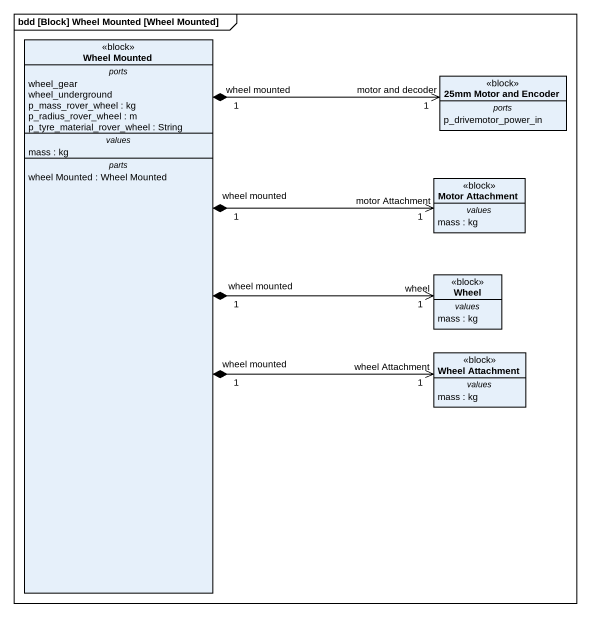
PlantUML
@startuml
mainframe bdd [Block] Wheel Mounted [Wheel Mounted]
hide circle
hide empty members
class "Wheel Mounted" as Wheel_Mounted <<block>> {
  -- ports --
  wheel_gear
  wheel_underground
  p_mass_rover_wheel : kg
  p_radius_rover_wheel : m
  p_tyre_material_rover_wheel : String
  -- values --
  mass : kg
  -- parts --
  wheel Mounted : Wheel Mounted
}
class "25mm Motor and Encoder" as c25mm_Motor_and_Encoder <<block>> {
  -- ports --
  p_drivemotor_power_in
}
class "Motor Attachment" as Motor_Attachment <<block>> {
  -- values --
  mass : kg
}
class Wheel <<block>> {
  -- values --
  mass : kg
}
class "Wheel Attachment" as Wheel_Attachment <<block>> {
  -- values --
  mass : kg
}
Wheel_Mounted "wheel mounted\n1" *-right-> "motor and decoder\n1" c25mm_Motor_and_Encoder
Wheel_Mounted "1" *-right-> "motor Attachment\n1" Motor_Attachment : wheel mounted
Wheel_Mounted "1" *-right-> "wheel\n1" Wheel : wheel mounted
Wheel_Mounted "1" *-right-> "wheel Attachment\n1" Wheel_Attachment : wheel mounted
@enduml
